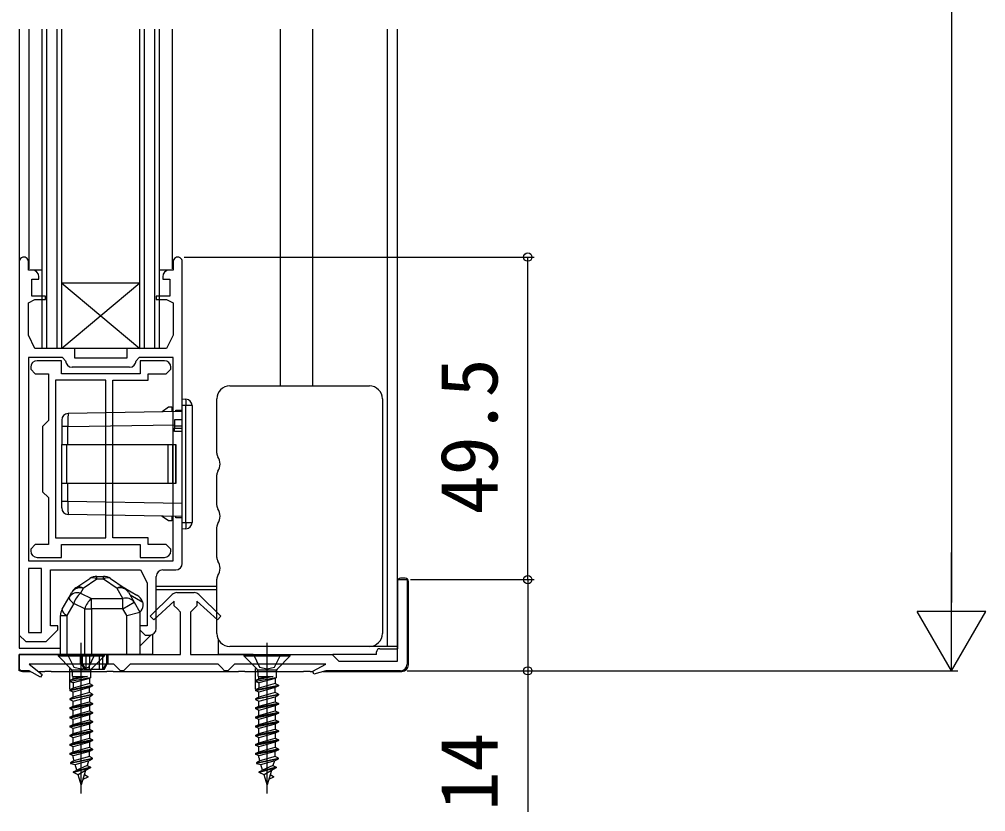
# Model space of a CAD drawing. Units: millimetres, scale not verified. Extents: x -525 to 525, y -782 to 777.
# Drawn here: x 45 to 193.2, y -136.3 to -14.7 of the extents above; entities that cross this region are included whole.
import ezdxf
from ezdxf.enums import TextEntityAlignment as Align

# ---------------------------------------------------------------- set-up
doc = ezdxf.new("R2010")
doc.units = ezdxf.units.MM
doc.header["$LTSCALE"] = 4
for name, color, linetype in [('0-2_YKK_11', 7, 'Continuous'), ('0-3_YKK_12', 2, 'Continuous'), ('0-4_YKK_13', 4, 'Continuous'), ('0-6_YKK_D', 6, 'Continuous')]:
    doc.layers.add(name, color=color, linetype=linetype)
doc.styles.add('ＭＳ ゴシック', font='')
doc.styles.get('ＭＳ ゴシック').set_extended_font_data('MS Gothic')

msp = doc.modelspace()

# ---------------------------------------------------------------- linework, layer by layer
at = {"layer": '0-2_YKK_11'}
for p, q in [((70, -98.2), (70, -51.9)), ((61.9, -68.1), (53.1, -68.1)), ((67, -99.2), (69, -99.2)), ((66, -108.2), (66, -100.2)), ((69.159, -102.699), (71.841, -102.699))]:
    msp.add_line(p, q, dxfattribs=at)
for points in [[(45, -51.9), (45, -109.2), (46, -110.2), (49.1, -110.2), (50.9, -108.4), (50.9, -107.8), (49.8, -107.8), (49.8, -99.2), (63.6, -99.2), (64.6, -101.2), (64.6, -107.8), (63.5, -107.8), (63.5, -108.4), (64.3, -109.2), (65, -109.2)], [(47, -53.2), (46.4, -53.2), (46.4, -51.9)], [(68.6, -51.9), (68.6, -53.2), (68, -53.2)], [(67, -54.2), (67, -54.6), (68.1, -54.6), (68.1, -57.2), (66, -57.2), (66, -57.7), (67.6, -57.7), (68.6, -58.2), (68.6, -63.201), (67.6, -65.2), (61.5, -65.2), (61.5, -66.7), (53.5, -66.7), (53.5, -65.2), (47.4, -65.2), (46.4, -63.201), (46.4, -58.2), (47.4, -57.7), (49, -57.7), (49, -57.2), (46.9, -57.2), (46.9, -54.6), (48, -54.6), (48, -54.2)], [(46.4, -66.6), (46.4, -97.8), (68.6, -97.8), (68.6, -66.6), (63.4, -66.6), (62.9, -67.1)], [(52.1, -67.1), (51.6, -66.6), (46.4, -66.6)], [(46.75, -68.1), (46.75, -68.4), (47.45, -69.1), (49.45, -69.1), (49.45, -76.3), (48.55, -77.2), (48.55, -87.2), (49.45, -88.1), (49.45, -95.3), (47.45, -95.3), (46.75, -96), (46.75, -96.3)], [(67.25, -67.1), (63.55, -67.1), (63.55, -69.1), (51.45, -69.1), (51.45, -67.1), (47.75, -67.1)], [(59.35, -94.3), (59.35, -70.1), (64.75, -70.1), (64.75, -69.1), (67.55, -69.1), (68.25, -68.4), (68.25, -68.1)], [(68.25, -96.3), (68.25, -96), (67.55, -95.3), (64.75, -95.3), (64.75, -94.3), (59.35, -94.3)], [(47.75, -97.3), (51.45, -97.3), (51.45, -95.3), (63.55, -95.3), (63.55, -97.3), (67.25, -97.3)], [(72.542, -102.985), (75.934, -106.317), (75.381, -106.895), (72.25, -103.981), (72.25, -104.699), (71.75, -105.199), (71.25, -105.699), (71.25, -112.199), (93, -112.199), (93.5, -112.699), (94, -113.199), (103, -113.199), (103, -100.699), (104.5, -100.699), (104.5, -113.699)], [(45, -112.199), (69.75, -112.199), (69.75, -105.699), (69.25, -105.199), (68.75, -104.699), (68.75, -103.981), (65.619, -106.895), (65.066, -106.317), (68.458, -102.985)], [(103.5, -114.699), (92, -114.699), (90.191, -115.197), (90.011, -114.74), (92, -113.699), (78, -113.699), (77.5, -114.199), (77, -114.699), (76.5, -114.699), (76, -114.199), (75.5, -113.699), (62, -113.699), (61.5, -114.199), (61, -114.699), (60.5, -114.699), (60, -114.199), (59.5, -113.699), (46.5, -113.699), (48.518, -115.263), (48.244, -115.676), (46.5, -114.699), (45, -114.699), (45, -112.199)]]:
    msp.add_lwpolyline(points, dxfattribs=at)
for points in [[(50.55, -70.1), (50.55, -94.3), (58.25, -94.3), (58.25, -70.1)], [(46.4, -99), (46.4, -108.8), (48.4, -108.8), (48.4, -99)]]:
    msp.add_lwpolyline(points, close=True, dxfattribs=at)
for centre, radius, start, end in [((45.7, -51.9), 0.7, 359.99999, 180.00001), ((69.3, -51.9), 0.7, 359.99999, 180.00001), ((47, -54.2), 1, 0.00001, 89.99999), ((68, -54.2), 1, 90.00001, 179.99999), ((47.75, -68.1), 1, 90.00001, 179.99999), ((53.1, -67.1), 1, 180.00001, 269.99999), ((61.9, -67.1), 1, 270.00001, 359.99999), ((67.25, -68.1), 1, 0.00001, 89.99999), ((47.75, -96.3), 1, 180.00001, 269.99999), ((67.25, -96.3), 1, 270.00001, 359.99999), ((67, -100.2), 1, 90.00001, 179.99999), ((69, -98.2), 1, 270.00001, 359.99999), ((69.159, -103.699), 1, 89.99997, 134.48424), ((71.841, -103.699), 1, 45.51576, 90.00003), ((65, -108.2), 1, 270.00001, 359.99999), ((103.5, -113.699), 1, 270.00001, 359.99999)]:
    msp.add_arc(centre, radius, start, end, dxfattribs=at)
at = {"layer": '0-3_YKK_12'}
for p, q in [((45, -16.2), (45, -111.199)), ((46.5, -53), (46.5, -16.2)), ((48.5, -65.2), (48.5, -16.2)), ((49.2, -65.2), (49.2, -16.2)), ((50.8, -65.2), (50.8, -16.2)), ((51.5, -65.2), (51.5, -16.2)), ((63.5, -65.2), (63.5, -16.2)), ((64.2, -65.2), (64.2, -16.2)), ((65.8, -65.2), (65.8, -16.2)), ((66.5, -65.2), (66.5, -16.2)), ((68.5, -53), (68.5, -16.2)), ((85, -16.2), (85, -70.959)), ((90, -16.2), (90, -70.959)), ((101.5, -110.959), (101.5, -16.2)), ((103, -110.959), (103, -16.2)), ((48.5, -53.201), (47.027, -53.201)), ((68.1, -53.2), (66.5, -53.2)), ((63.5, -55.2), (51.5, -55.2)), ((63.5, -55.2), (51.5, -65.2)), ((51.5, -55.2), (63.5, -65.2)), ((66.5, -65.2), (48.5, -65.2)), ((66, -101.699), (75.3, -101.699)), ((65.224, -109.175), (63.5, -110.899)), ((103, -110.959), (84.207, -110.959)), ((45, -111.199), (51.3, -111.199))]:
    msp.add_line(p, q, dxfattribs=at)
at = {"layer": '0-4_YKK_13'}
for p, q in [((77.3, -70.959), (81.277, -70.959)), ((81.277, -70.959), (94.723, -70.959)), ((94.723, -70.959), (98.7, -70.959)), ((71.5, -73.983), (70.561, -73.983)), ((71.5, -73.983), (71.5, -91.918)), ((75.3, -81.288), (75.3, -72.959)), ((100.7, -72.959), (100.7, -108.959)), ((70, -74.9), (52.483, -75.206)), ((52.465, -77.206), (51.5, -77.206)), ((70, -77.15), (68.8, -77.15)), ((68.8, -77.95), (68.8, -77.45)), ((70, -77.95), (68.8, -77.95)), ((68.517, -79.95), (68.517, -85.95)), ((68.964, -79.95), (68.964, -85.95)), ((75.3, -89.288), (75.3, -84.63)), ((52.465, -88.695), (51.5, -88.695)), ((70, -91), (52.483, -90.695)), ((70.561, -91.918), (71.5, -91.918)), ((75.3, -97.288), (75.3, -92.63)), ((53.693, -101.937), (55.796, -100.535)), ((56.906, -100.637), (54.802, -102.039)), ((56.906, -100.199), (57.894, -100.199)), ((56.906, -100.637), (56.906, -100.199)), ((57.894, -100.637), (56.906, -100.637)), ((57.894, -100.637), (57.894, -100.199)), ((59.998, -102.039), (57.894, -100.637)), ((59.004, -100.535), (61.107, -101.937)), ((75.3, -108.959), (75.3, -100.63)), ((104.201, -100.499), (103.5, -100.499)), ((54.802, -102.039), (54.369, -102.798)), ((60.889, -103.598), (59.998, -102.039)), ((61.3, -102.083), (63.046, -103.091)), ((66, -102.199), (68.707, -102.199)), ((68.707, -102.199), (72.293, -102.199)), ((72.293, -102.199), (75.3, -102.199)), ((103, -101), (103, -111.299)), ((104.7, -113.801), (104.7, -100.998)), ((54.369, -102.798), (56.05, -103.598)), ((60.889, -105.16), (60.889, -103.598)), ((61.734, -102.609), (62.625, -104.168)), ((63.941, -104.186), (61.992, -103.06)), ((53.346, -104.36), (52.277, -106.23)), ((55.027, -105.16), (56.05, -105.16)), ((56.05, -105.16), (56.05, -112.199)), ((60.889, -105.16), (62.625, -104.168)), ((61.5, -106.23), (60.889, -105.16)), ((62.625, -104.168), (63.5, -105.699)), ((64, -104.698), (64, -104.398)), ((51.3, -112.199), (51.3, -106.23)), ((51.3, -106.23), (52.277, -106.23)), ((52.277, -106.23), (52.277, -112.199)), ((61.5, -112.199), (61.5, -106.23)), ((65.5, -112.199), (65.5, -109.067)), ((54.5, -133.547), (54.5, -110.413)), ((75.5, -109.831), (75.5, -112.199)), ((81.277, -110.959), (77.3, -110.959)), ((94.723, -110.959), (81.277, -110.959)), ((83, -133.547), (83, -110.413)), ((98.7, -110.959), (94.723, -110.959)), ((65.5, -112.199), (45, -112.199)), ((45, -112.199), (45, -114.299)), ((51, -112.45), (52.866, -114.316)), ((52.277, -112.199), (51.3, -112.199)), ((54.35, -112.199), (54.35, -113.483)), ((54.564, -113.483), (54.564, -112.199)), ((54.646, -112.199), (54.646, -113.633)), ((55.25, -114.499), (55.25, -112.199)), ((55.75, -112.199), (55.75, -113.633)), ((56.05, -112.199), (61.5, -112.199)), ((56.134, -114.316), (58, -112.45)), ((57.25, -112.199), (57.25, -113.633)), ((57.75, -112.199), (57.75, -114.499)), ((58.354, -112.199), (58.354, -113.633)), ((58.436, -113.483), (58.436, -112.199)), ((58.65, -113.483), (58.65, -112.199)), ((80.899, -112.199), (75.5, -112.199)), ((79.5, -112.45), (81.366, -114.316)), ((84.634, -114.316), (86.5, -112.45)), ((99.8, -112.199), (93.099, -112.199)), ((99.8, -112.199), (99.8, -111.799)), ((100.3, -111.299), (102.8, -111.299)), ((102.8, -111.299), (103, -111.299)), ((54.35, -113.483), (54.564, -113.483)), ((54.5, -113.633), (55, -114.499)), ((54.5, -113.633), (54.646, -113.633)), ((54.646, -113.633), (55.201, -114.499)), ((55.75, -113.633), (57.25, -113.633)), ((57.25, -113.633), (57.25, -114.499)), ((57.799, -114.499), (58.354, -113.633)), ((58, -114.499), (58.5, -113.633)), ((58.354, -113.633), (58.5, -113.633)), ((58.436, -113.483), (58.65, -113.483)), ((45.5, -114.799), (46.678, -114.799)), ((47.919, -114.799), (48.9, -114.799)), ((49.9, -114.799), (48.9, -114.799)), ((49.9, -114.799), (58.4, -114.799)), ((52.75, -117.494), (52.75, -114.365)), ((53.1, -114.55), (55.9, -114.55)), ((54.622, -115.55), (53.26, -115.935)), ((55.201, -114.499), (55, -114.499)), ((55.25, -114.499), (55.201, -114.499)), ((55.75, -114.499), (55.25, -114.499)), ((57.75, -114.499), (57.25, -114.499)), ((57.799, -114.499), (57.75, -114.499)), ((58, -114.499), (57.799, -114.499)), ((59.4, -114.799), (58.4, -114.799)), ((59.4, -114.799), (78.6, -114.799)), ((79.6, -114.799), (78.6, -114.799)), ((79.6, -114.799), (88.6, -114.799)), ((81.25, -117.494), (81.25, -114.365)), ((81.6, -114.55), (84.4, -114.55)), ((83.122, -115.55), (81.76, -115.935)), ((89.6, -114.799), (88.6, -114.799)), ((89.6, -114.799), (89.95, -114.799)), ((91.637, -114.799), (103.702, -114.799)), ((55.9, -115.783), (52.786, -116.319)), ((55.74, -115.866), (53.26, -116.566)), ((55.74, -116.635), (53.26, -117.335)), ((84.4, -115.783), (81.286, -116.319)), ((84.24, -115.866), (81.76, -116.566)), ((84.24, -116.635), (81.76, -117.335)), ((52.75, -117.6), (52.75, -117.7)), ((53.26, -118.735), (53.26, -117.966)), ((81.25, -117.6), (81.25, -117.7)), ((81.76, -118.735), (81.76, -117.966)), ((52.75, -119), (52.75, -119.1)), ((53.26, -120.135), (53.26, -119.366)), ((81.25, -119), (81.25, -119.1)), ((81.76, -120.135), (81.76, -119.366)), ((52.75, -120.4), (52.75, -120.5)), ((53.26, -121.535), (53.26, -120.766)), ((81.25, -120.4), (81.25, -120.5)), ((81.76, -121.535), (81.76, -120.766)), ((52.75, -121.8), (52.75, -121.9)), ((53.26, -122.935), (53.26, -122.166)), ((81.25, -121.8), (81.25, -121.9)), ((81.76, -122.935), (81.76, -122.166)), ((52.75, -123.2), (52.75, -123.3)), ((53.26, -124.335), (53.26, -123.566)), ((81.25, -123.2), (81.25, -123.3)), ((81.76, -124.335), (81.76, -123.566)), ((52.75, -124.6), (52.75, -124.7)), ((52.75, -126), (52.75, -126.1)), ((53.26, -125.735), (53.26, -124.966)), ((81.25, -124.6), (81.25, -124.7)), ((81.25, -126), (81.25, -126.1)), ((81.76, -125.735), (81.76, -124.966)), ((52.75, -127.4), (52.75, -127.5)), ((53.26, -127.135), (53.26, -126.366)), ((81.25, -127.4), (81.25, -127.5)), ((81.76, -127.135), (81.76, -126.366)), ((52.869, -128.8), (56.25, -128.1)), ((56.25, -128.2), (52.869, -128.9)), ((53.26, -128.025), (53.26, -127.766)), ((55.74, -127.835), (53.379, -128.535)), ((81.369, -128.8), (84.75, -128.1)), ((84.75, -128.2), (81.369, -128.9)), ((81.76, -128.025), (81.76, -127.766)), ((84.24, -127.835), (81.879, -128.535)), ((55.917, -129.5), (53.297, -130.2)), ((55.917, -129.6), (53.297, -130.3)), ((55.407, -129.235), (53.807, -129.935)), ((55.177, -129.985), (54.037, -130.685)), ((84.417, -129.5), (81.797, -130.2)), ((84.417, -129.6), (81.797, -130.3)), ((83.907, -129.235), (82.307, -129.935)), ((83.677, -129.985), (82.537, -130.685))]:
    msp.add_line(p, q, dxfattribs=at)
for points in [[(70, -91.952), (70, -73.949), (70, -72.95), (70.561, -72.985)], [(70.561, -92.916), (70, -92.95), (70, -91.952), (70.561, -91.918), (70.561, -73.983), (70, -73.949)], [(66.9, -74.955), (66.9, -74.9), (67.9, -74.2), (68.4, -74.2), (68.4, -74.928)], [(69, -74.918), (69, -74.7), (70, -74.7)], [(51.5, -76.206), (51.5, -77.206), (51.5, -79.95)], [(52.465, -79.95), (52.465, -77.206), (68.8, -76.921)], [(70, -76.15), (68.8, -76.15), (68.8, -77.15), (68.8, -77.45), (70, -77.45)], [(67.798, -79.95), (68.517, -79.95), (68.964, -79.95), (69, -79.95), (69, -85.95), (68.964, -85.95), (68.517, -85.95), (67.798, -85.95), (52.241, -85.95), (51.5, -85.95), (51.5, -79.95), (52.241, -79.95), (52.241, -85.95)], [(52.241, -79.95), (67.798, -79.95), (67.798, -85.95)], [(51.5, -89.695), (51.5, -88.695), (51.5, -85.95)], [(70, -89.001), (52.465, -88.695), (52.465, -85.95)], [(68.4, -90.973), (68.4, -91.7), (67.9, -91.7), (66.9, -91), (66.9, -90.946)], [(70, -91.2), (69, -91.2), (69, -90.983)], [(51.564, -105.238), (52.632, -103.367), (53.066, -102.609)], [(52.632, -103.367), (52.61, -103.445), (52.622, -103.54), (52.667, -103.651), (52.745, -103.776), (52.854, -103.911), (52.993, -104.056), (53.158, -104.206), (53.346, -104.36)], [(60.889, -105.16), (56.05, -105.16), (56.05, -103.598), (60.889, -103.598)], [(51.564, -105.238), (51.541, -105.315), (51.553, -105.411), (51.598, -105.522), (51.676, -105.646), (51.786, -105.782), (51.924, -105.926), (52.089, -106.077), (52.277, -106.23)], [(55.027, -112.199), (55.027, -105.16), (53.346, -104.36)], [(61.5, -106.23), (63.5, -105.699), (63.5, -112.199), (61.5, -112.199)], [(56.05, -112.199), (55.027, -112.199), (52.277, -112.199)], [(52.4, -112.2), (53.355, -114.116), (54.5, -114.401), (55.645, -114.116), (56.6, -112.2)], [(80.9, -112.2), (81.855, -114.116), (83, -114.401), (84.145, -114.116), (85.1, -112.2)], [(54.564, -113.483), (54.562, -113.51), (54.559, -113.535), (54.552, -113.567), (54.537, -113.601), (54.509, -113.631), (54.5, -113.633)], [(57.25, -114.499), (55.75, -114.499), (55.75, -113.633)], [(58.5, -113.633), (58.477, -113.621), (58.465, -113.605), (58.447, -113.562), (58.441, -113.537), (58.437, -113.504), (58.436, -113.483)], [(55.9, -114.882), (55.9, -115.783), (55.74, -115.866), (55.74, -116.635), (56.25, -116.9), (56.25, -117), (55.74, -117.266), (53.26, -117.966), (52.75, -117.7), (56.25, -117)], [(53.1, -114.882), (53.1, -115.458), (53.26, -115.55), (55.44, -115.55), (52.855, -116.146), (53.26, -115.935), (53.26, -115.55)], [(84.4, -114.882), (84.4, -115.783), (84.24, -115.866), (84.24, -116.635), (84.75, -116.9), (84.75, -117), (84.24, -117.266), (81.76, -117.966), (81.25, -117.7), (84.75, -117)], [(81.6, -114.882), (81.6, -115.458), (81.76, -115.55), (83.94, -115.55), (81.355, -116.146), (81.76, -115.935), (81.76, -115.55)], [(52.855, -116.146), (52.786, -116.319), (53.26, -116.566), (53.26, -117.335), (52.75, -117.6), (56.25, -116.9)], [(81.355, -116.146), (81.286, -116.319), (81.76, -116.566), (81.76, -117.335), (81.25, -117.6), (84.75, -116.9)], [(55.74, -118.035), (53.26, -118.735), (52.75, -119), (56.25, -118.3), (56.25, -118.4), (52.75, -119.1), (53.26, -119.366), (55.74, -118.666), (56.25, -118.4)], [(56.25, -118.3), (55.74, -118.035), (55.74, -117.266)], [(84.24, -118.035), (81.76, -118.735), (81.25, -119), (84.75, -118.3), (84.75, -118.4), (81.25, -119.1), (81.76, -119.366), (84.24, -118.666), (84.75, -118.4)], [(84.75, -118.3), (84.24, -118.035), (84.24, -117.266)], [(55.74, -118.666), (55.74, -119.435), (56.25, -119.7), (56.25, -119.8), (55.74, -120.066), (53.26, -120.766), (52.75, -120.5), (56.25, -119.8)], [(56.25, -119.7), (52.75, -120.4), (53.26, -120.135), (55.74, -119.435)], [(55.74, -120.066), (55.74, -120.835), (56.25, -121.1), (56.25, -121.2), (55.74, -121.466), (53.26, -122.166), (52.75, -121.9), (56.25, -121.2)], [(84.24, -118.666), (84.24, -119.435), (84.75, -119.7), (84.75, -119.8), (84.24, -120.066), (81.76, -120.766), (81.25, -120.5), (84.75, -119.8)], [(84.75, -119.7), (81.25, -120.4), (81.76, -120.135), (84.24, -119.435)], [(84.24, -120.066), (84.24, -120.835), (84.75, -121.1), (84.75, -121.2), (84.24, -121.466), (81.76, -122.166), (81.25, -121.9), (84.75, -121.2)], [(56.25, -121.1), (52.75, -121.8), (53.26, -121.535), (55.74, -120.835)], [(55.74, -121.466), (55.74, -122.235), (56.25, -122.5), (56.25, -122.6), (55.74, -122.866), (53.26, -123.566), (52.75, -123.3), (56.25, -122.6)], [(84.75, -121.1), (81.25, -121.8), (81.76, -121.535), (84.24, -120.835)], [(84.24, -121.466), (84.24, -122.235), (84.75, -122.5), (84.75, -122.6), (84.24, -122.866), (81.76, -123.566), (81.25, -123.3), (84.75, -122.6)], [(56.25, -122.5), (52.75, -123.2), (53.26, -122.935), (55.74, -122.235)], [(55.74, -122.866), (55.74, -123.635), (56.25, -123.9), (56.25, -124), (55.74, -124.266), (53.26, -124.966), (52.75, -124.7), (56.25, -124)], [(84.75, -122.5), (81.25, -123.2), (81.76, -122.935), (84.24, -122.235)], [(84.24, -122.866), (84.24, -123.635), (84.75, -123.9), (84.75, -124), (84.24, -124.266), (81.76, -124.966), (81.25, -124.7), (84.75, -124)], [(56.25, -123.9), (52.75, -124.6), (53.26, -124.335), (55.74, -123.635)], [(55.74, -124.266), (55.74, -125.035), (56.25, -125.3), (56.25, -125.4), (55.74, -125.666), (53.26, -126.366), (52.75, -126.1), (56.25, -125.4)], [(84.75, -123.9), (81.25, -124.6), (81.76, -124.335), (84.24, -123.635)], [(84.24, -124.266), (84.24, -125.035), (84.75, -125.3), (84.75, -125.4), (84.24, -125.666), (81.76, -126.366), (81.25, -126.1), (84.75, -125.4)], [(56.25, -125.3), (52.75, -126), (53.26, -125.735), (55.74, -125.035)], [(55.74, -125.666), (55.74, -126.435), (56.25, -126.7), (56.25, -126.8), (55.74, -127.066), (53.26, -127.766), (52.75, -127.5), (56.25, -126.8)], [(84.75, -125.3), (81.25, -126), (81.76, -125.735), (84.24, -125.035)], [(84.24, -125.666), (84.24, -126.435), (84.75, -126.7), (84.75, -126.8), (84.24, -127.066), (81.76, -127.766), (81.25, -127.5), (84.75, -126.8)], [(56.25, -126.7), (52.75, -127.4), (53.26, -127.135), (55.74, -126.435)], [(55.632, -128.496), (55.407, -129.235), (55.917, -129.5), (55.917, -129.6), (55.177, -129.985), (54.5, -132.2), (54.037, -130.685), (53.297, -130.3), (53.297, -130.2), (53.807, -129.935), (53.547, -129.085), (55.74, -128.466), (56.25, -128.2), (56.25, -128.1), (55.74, -127.835), (55.74, -127.066)], [(84.75, -126.7), (81.25, -127.4), (81.76, -127.135), (84.24, -126.435)], [(84.132, -128.496), (83.907, -129.235), (84.417, -129.5), (84.417, -129.6), (83.677, -129.985), (83, -132.2), (82.537, -130.685), (81.797, -130.3), (81.797, -130.2), (82.307, -129.935), (82.047, -129.085), (84.24, -128.466), (84.75, -128.2), (84.75, -128.1), (84.24, -127.835), (84.24, -127.066)], [(53.295, -128.259), (53.379, -128.535), (52.869, -128.8), (52.869, -128.9), (53.547, -129.085)], [(81.795, -128.259), (81.879, -128.535), (81.369, -128.8), (81.369, -128.9), (82.047, -129.085)], [(54.979, -130.635), (55.489, -130.9), (55.489, -131), (54.749, -131.385)], [(83.479, -130.635), (83.989, -130.9), (83.989, -131), (83.249, -131.385)]]:
    msp.add_lwpolyline(points, dxfattribs=at)
for points in [[(51, -112.45), (51, -112.2), (58, -112.2), (58, -112.45)], [(79.5, -112.45), (79.5, -112.2), (86.5, -112.2), (86.5, -112.45)]]:
    msp.add_lwpolyline(points, close=True, dxfattribs=at)
for centre, radius, start, end in [((77.3, -72.959), 2, 90, 180), ((98.7, -72.959), 2, 0, 90), ((70.5, -73.983), 1, 0, 86.50001), ((66.456, -73.484), 4.135, 353.06853, 6.93147), ((52.5, -76.206), 1, 90.99998, 179.99998), ((76.3, -81.301), 1, 180, 213.55731), ((73.8, -82.959), 2, 326.44269, 33.55731), ((76.3, -84.617), 1, 146.44269, 180), ((52.5, -89.695), 1, 179.99998, 268.99998), ((76.3, -89.301), 1, 180, 213.55731), ((73.8, -90.959), 2, 326.44269, 33.55731), ((70.5, -91.918), 1, 273.49999, 0), ((66.456, -92.417), 4.135, 353.06853, 6.93147), ((76.3, -92.617), 1, 146.44269, 180), ((76.3, -97.301), 1, 180, 213.55731), ((73.8, -98.959), 2, 326.44269, 33.55731), ((56.268, -101.483), 1.059, 52.99219, 116.46445), ((56.906, -102.199), 2, 90, 123.69007), ((57.894, -102.199), 2, 56.30993, 90), ((58.532, -101.483), 1.059, 63.53555, 127.00781), ((76.3, -100.617), 1, 146.44269, 180), ((54.322, -103.509), 1.546, 71.91504, 144.39753), ((54.802, -103.601), 2, 123.69007, 150.25512), ((54.165, -102.885), 1.059, 52.99219, 116.46445), ((60.635, -102.885), 1.059, 63.53555, 127.00781), ((60.478, -103.509), 1.546, 35.60247, 108.08496), ((59.998, -103.601), 2, 29.74488, 56.30993), ((53.889, -104.267), 1.546, 71.91504, 144.39753), ((56.799, -105.505), 3.638, 131.90744, 161.64145), ((58.48, -106.306), 3.638, 131.90744, 161.64145), ((61.368, -105.068), 1.546, 35.60247, 108.08496), ((62.046, -104.823), 2, 18.59038, 60), ((53.3, -106.23), 2, 150.25512, 180), ((62.033, -104.338), 2, 317.16611, 349.63751), ((62.046, -104.823), 2, 12.28715, 18.59038), ((77.3, -108.959), 2, 180, 270), ((98.7, -108.959), 2, 270, 0), ((100.3, -111.799), 0.5, 90, 180), ((54.5, -113.483), 0.15, 180, 270), ((58.5, -113.483), 0.15, 270, 0), ((45.5, -114.299), 0.5, 180, 270), ((52.3, -114.882), 0.8, 0, 44.99999), ((56.7, -114.882), 0.8, 134.99999, 179.99998), ((80.8, -114.882), 0.8, 0, 44.99999), ((85.2, -114.882), 0.8, 134.99999, 179.99998), ((54.06, -128.025), 0.8, 179.99998, 196.99998), ((82.56, -128.025), 0.8, 179.99998, 196.99998)]:
    msp.add_arc(centre, radius, start, end, dxfattribs=at)
for centre, major_axis, ratio, start_param, end_param in [((52.5, -77.206), (-0.017, 2), 0.017446, 0.0001523, 1.5703396), ((52.5, -88.695), (0.017, 2), 0.017446, 1.5712531, 3.1414403), ((103.5, -101), (0, 0.501), 0.998135, 6.2831853, 7.8539816), ((104.199, -101), (-0.355, -0.355), 0.99628, 2.358058, 3.9251274), ((103.698, -113.797), (0.71, -0.71), 0.99628, 5.4996506, 7.06672)]:
    msp.add_ellipse(centre, major_axis=major_axis, ratio=ratio, start_param=start_param, end_param=end_param, dxfattribs=at)
at = {"layer": '0-6_YKK_D'}
for p, q in [((187.998, 272.8), (187.998, -104.199)), ((70.3, -51.2), (124, -51.2)), ((123, -100.699), (123, -51.2)), ((187.998, -114.699), (187.998, -96.512)), ((105, -100.699), (124, -100.699)), ((105, -100.699), (124, -100.699)), ((187.998, -114.699), (182.748, -105.606)), ((193.248, -105.606), (182.748, -105.606)), ((187.998, -114.699), (193.248, -105.606)), ((104.5, -114.699), (188.998, -114.699)), ((104.5, -114.699), (124, -114.699))]:
    msp.add_line(p, q, dxfattribs=at)
msp.add_lwpolyline([(123, -100.699), (123, -114.699), (123, -136.317)], dxfattribs=at)
for centre in [(123, -51.2), (123, -100.699), (123, -100.699), (123, -114.699)]:
    msp.add_circle(centre, 0.637, dxfattribs=at)

# ---------------------------------------------------------------- texts
at = {"layer": '0-6_YKK_D', "style": 'ＭＳ ゴシック'}
for s, p in [('49.5', (121, -90.677)), ('14', (121, -136.158))]:
    msp.add_text(s, height=8.798, rotation=90, dxfattribs=at).set_placement(p, align=Align.BOTTOM_LEFT)

doc.saveas('drawing.dxf')
